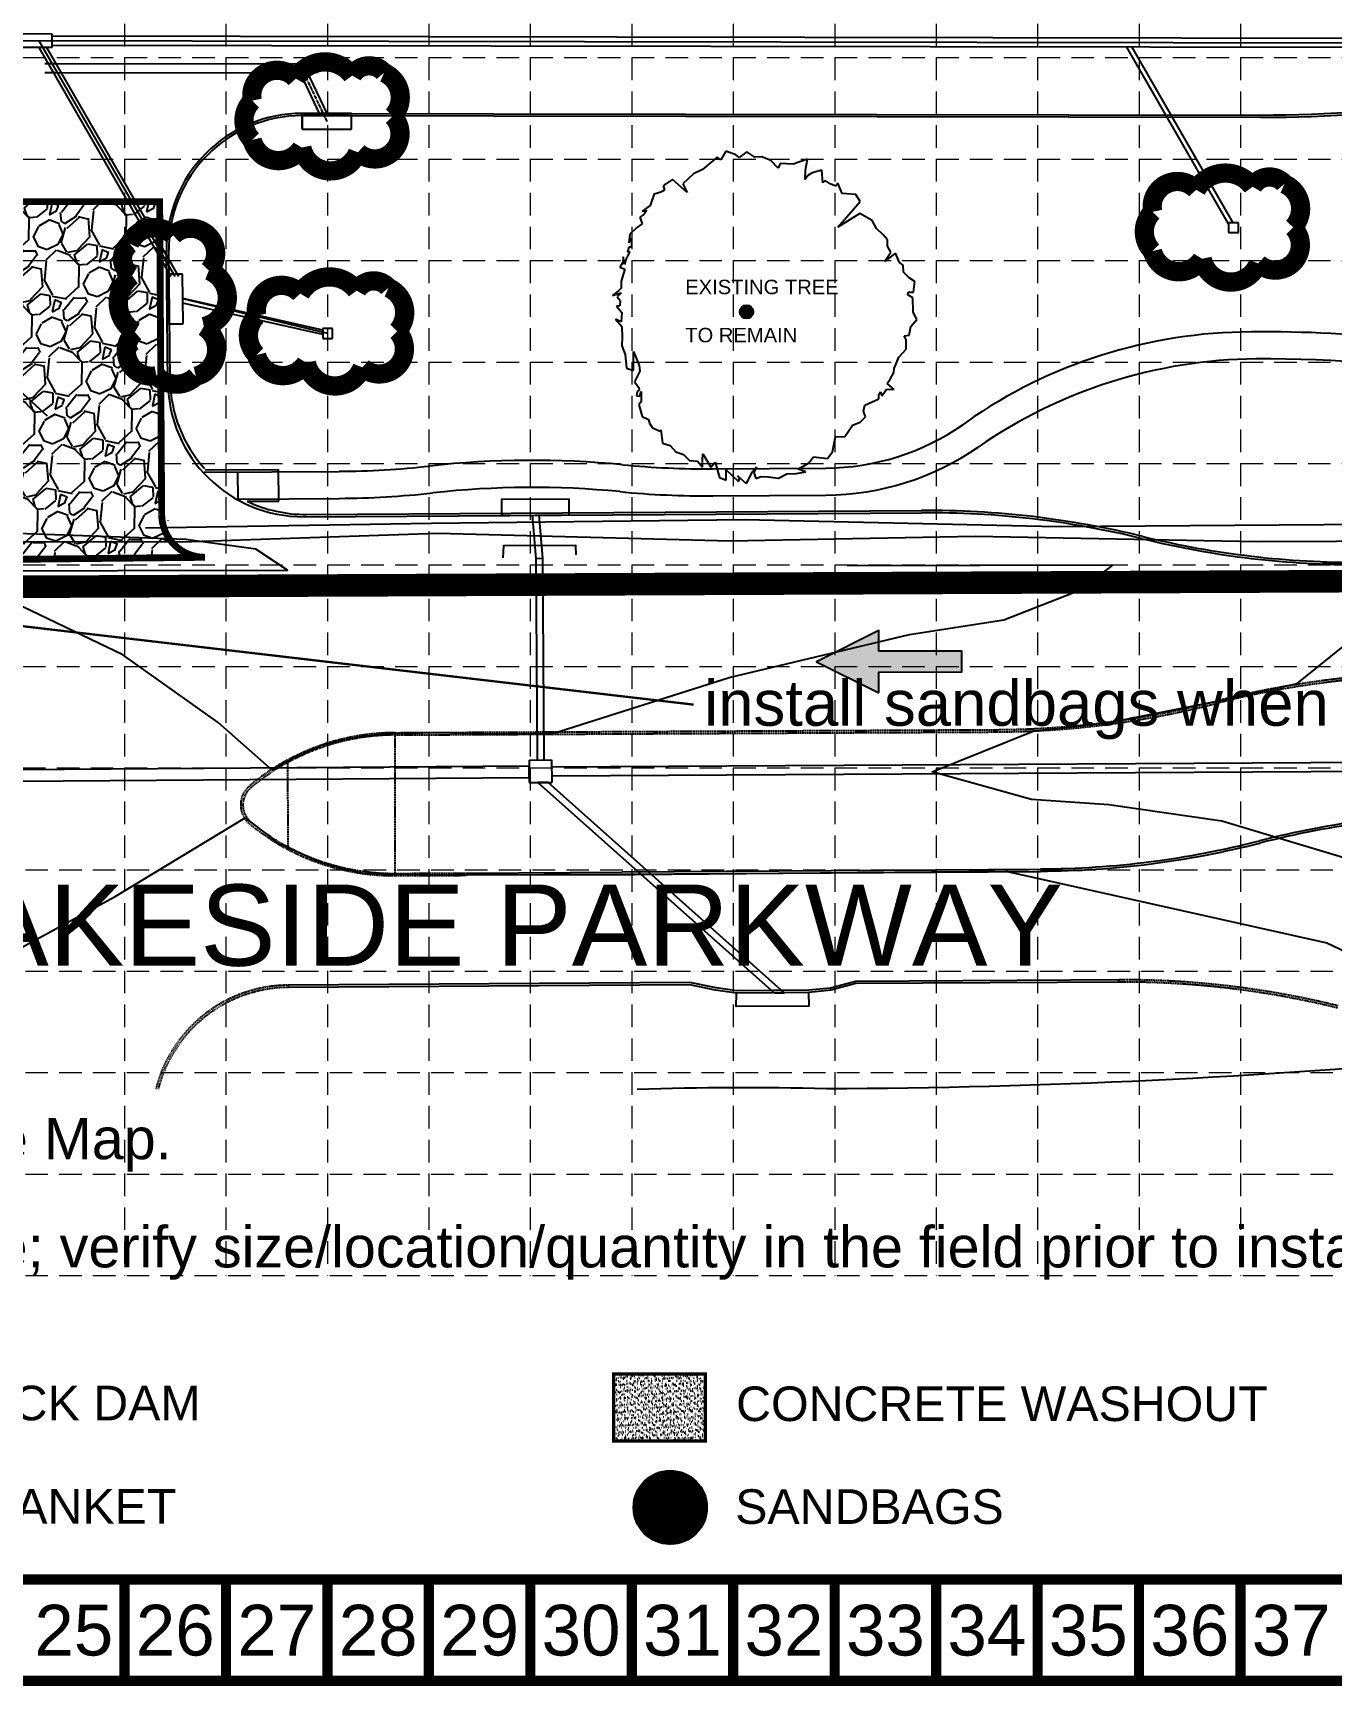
# Model space of a CAD drawing. Header units: inches. Extents: x 6134 to 7576, y 4806 to 5708.
# Drawn here: x 6699.7 to 6987.8, y 4806.2 to 5172.8 of the extents above; entities that cross this region are included whole.
import ezdxf
from ezdxf.enums import TextEntityAlignment as Align

# ---------------------------------------------------------------- set-up
doc = ezdxf.new("R2010")
doc.units = ezdxf.units.IN
doc.header["$MEASUREMENT"] = 0
for name, pattern in [('BASE$0$L2', [0.24, 0.16, -0.08]), ('CENTER2', [1.125, 0.75, -0.125, 0.125, -0.125]), ('HIDDEN', [0.375, 0.25, -0.125])]:
    doc.linetypes.add(name, pattern=pattern)
doc.layers.get('Defpoints').update_dxf_attribs({"color": 200})
for name, color, linetype in [('2283-07-185-STORM$0$PK-STORM-PLAN-PIPE', 3, 'Continuous'), ('ARROWS', 252, 'Continuous'), ('BASE', 7, 'Continuous'), ('BASE$0$E-PVMT', 2, 'Continuous'), ('BASE$0$E-ROW', 4, 'Continuous'), ('BASE$0$E-STORM', 2, 'Continuous'), ('BASE$0$P-PVMT', 3, 'Continuous'), ('BASE$0$P-SITE-T', 3, 'Continuous'), ('E-BREAKLINE', 5, 'Continuous'), ('GRID', 254, 'HIDDEN'), ('LEGEND', 7, 'Continuous'), ('LIMITS OF DISTURBANCE', 1, 'HIDDEN'), ('PK-STORM-PLAN-ALIGN', 1, 'CENTER2'), ('PK-STORM-PLAN-PIPE', 3, 'Continuous'), ('PK-STORM-PLAN-STRUCTURE', 4, 'Continuous'), ('STORM', 5, 'Continuous')]:
    doc.layers.add(name, color=color, linetype=linetype)
doc.styles.add("L200'", font='ARIAL.TTF', dxfattribs={"height": 0.001969})
doc.styles.add('L80', font='simplex.shx', dxfattribs={"height": 3.2})
doc.styles.get("Standard").update_dxf_attribs({"font": 'ARIAL.TTF'})

# ---------------------------------------------------------------- blocks, each defined once
blk = doc.blocks.new('arrow')
blk.add_lwpolyline([(-67.01, -25.36), (-59.33, -25.42), (-59.57, -56.14), (-51.89, -56.2), (-51.65, -25.48), (-43.97, -25.54), (-55.3, -2.41), (-67.01, -25.36)], close=True)
at = {"color": 254}
for points in [[(-43.97, -25.54), (-67.01, -25.36), (-55.3, -2.41), (-67.01, -25.36)], [(-59.57, -56.14), (-51.89, -56.2), (-59.33, -25.42), (-51.65, -25.48)]]:
    blk.add_solid(points, dxfattribs=at)
blk = doc.blocks.new('A$C11973AEE')
at = {"layer": 'BASE$0$P-SITE-T'}
h = blk.add_hatch(dxfattribs=at)
h.set_pattern_fill('ANSI31', color=256, style=0)
h.set_pattern_definition([(45, (-6830.91117, -4837.33985), (-0.0883883476, 0.0883883476), [])])
edge = h.paths.add_edge_path()
edge.add_arc((8.15, 8.15), 8.15, 0, 360)
blk.add_circle((8.15, 8.15), 8.15, dxfattribs=at)

msp = doc.modelspace()

# ---------------------------------------------------------------- hatches: boundary and pattern name
h = msp.add_hatch(color=7)
edge = h.paths.add_edge_path()
edge.add_arc((6857.95, 5110.99), 1.5, 0, 360)
at = {"layer": 'BASE'}
h = msp.add_hatch(dxfattribs=at)
h.set_pattern_fill('AR-SAND', color=30, scale=0.593424, style=0)
h.set_pattern_definition([(37.5, (7330.62825, 4816.09105), (-0.0373818, 1.1434233), [0, -0.9020044, 0, -1.0088207, 0, -0.9643139]), (7.5, (7330.6283, 4816.091), (1.050228, 1.674729), [0, -0.4866076, 0, -0.8129908, 0, -0.3115476]), (327.5, (7329.8983, 4816.0911), (1.8480063, 0.0033582), [0, -0.296712, 0, -1.068163, 0, -1.3945462]), (317.5, (7329.8983, 4816.091), (1.7839075, 0.5208337), [0, -0.148356, 0, -0.7002402, 0, -0.8011223])])
h.paths.add_polyline_path([(6848.79, 4860.6), (6848.79, 4875.43), (6828.47, 4875.43), (6828.47, 4860.6)])
at = {"layer": 'LEGEND'}
h = msp.add_hatch(dxfattribs=at)
h.set_pattern_fill('GRAVEL', color=4, scale=15.248866, angle=-133.318, style=0)
h.set_pattern_definition([(94.6948245, (-2763.0606, 26362.5799), (-16.158416296, 182.908319355), [2.051521, -203.100991]), (51.6517245, (-2763.2285, 26364.6246), (-114.442881836, -143.594489068), [3.520475, -348.526943]), (359.1924245, (-2761.04425, 26367.3855), (-226.653041294, 4.13168347), [2.482332, -245.751216]), (133.9557245, (-2759.7379, 26374.3277), (211.42716944, -220.323057296), [3.205891, -317.383162]), (159.5157245, (-2761.9631, 26376.63555), (185.440366257, -70.064915353), [3.14363, -311.219799]), (223.9557245, (-2764.908, 26377.7357), (220.323057296, 211.42716944), [3.205891, -317.383162]), (264.3762245, (-2767.2158, 26375.51045), (25.054540098, 248.841879084), [4.239627, -419.722741]), (298.9373245, (-2767.6313, 26371.29124), (170.847224757, -307.812612829), [4.002644, -396.261933]), (348.1116245, (-2765.6946, 26367.7883), (227.91906199, -47.243069327), [3.216748, -318.458436]), (41.9184245, (-2762.5468, 26367.1257), (-126.17011263, -111.57737247), [3.672415, -179.948257]), (89.0794245, (-2759.8142, 26369.5791), (3.498660125, 248.20890231), [4.749229, -470.174011]), (5.4961245, (-2770.2057, 26363.4488), (139.7966031, 14.89245496), [1.62097, -160.47669]), (38.1512245, (-2768.5921, 26363.6041), (-158.187561435, -123.304593892), [3.083885, -305.305343]), (91.682024, (-2766.167, 26365.509), (-11.0944313, 10.461437), [2.15651, -19.408635]), (69.880624, (-2764.1034, 26365.0304), (-30.1182943, -76.39501743), [1.161323, -114.970581]), (158.483424, (-2763.704, 26366.1208), (43.74471932, -20.28987652), [1.642349, -80.475312]), (257.645824, (-2765.2318, 26366.7232), (-9.19539653, -54.2061548), [2.667469, -86.247938]), (28.247124, (-2765.8025, 26364.1175), (-32.0172818, -11.7274438), [1.928844, -46.29231]), (243.0715245, (-2757.6363, 26372.5556), (-71.33115542, -142.328527713), [2.702099, -267.508497]), (297.0282245, (-2758.86, 26370.1465), (-80.19304623, 159.45344999), [2.266912, -224.423786]), (159.880624, (-2763.5836, 26362.0252), (76.39501743, -30.1182943), [2.322631, -113.809273]), (210.2925245, (-2765.76455, 26362.82415), (137.897561068, 79.560079098), [2.702099, -267.508497]), (206.1260245, (-2764.5148, 26379.0417), (74.4959983, 34.5493348), [2.605726, -127.680648]), (161.4571245, (-2766.8543, 26377.8943), (174.34583079, -59.603751715), [2.183302, -216.147235]), (293.483424, (-2774.7827, 26372.3757), (34.5492556, -74.49603531), [2.322631, -113.809273]), (244.0360245, (-2773.8572, 26370.2454), (91.62100633, 186.073261704), [2.556183, -253.061401]), (296.1260245, (-2769.6566, 26377.812), (-34.5493348, 74.4959983), [1.302863, -128.983511]), (327.991924, (-2774.155, 26373.0414), (54.8391287, -30.75134034), [0.77754, -76.976719]), (32.645824, (-2773.4957, 26372.6292), (-42.47871263, -22.82187656), [3.14363, -59.729047]), (52.6910245, (-2770.84866, 26374.32505), (-93.51991231, -121.405702636), [2.913296, -288.415882]), (170.372124, (-2766.2303, 26367.6647), (32.6502984, -9.8284197), [2.199222, -52.781343]), (219.8392245, (-2768.39856, 26368.03254), (-200.033307814, -167.682316568), [3.839573, -380.117074]), (287.6274245, (-2771.3468, 26365.5728), (-35.815265195, 117.6077506), [1.569962, -155.426723]), (316.682024, (-2770.871, 26364.077), (21.555861, 0.632994), [0.914932, -14.333934]), (346.9384245, (-2770.3066, 26374.2331), (-119.506703164, 28.852405485), [2.1184335, -209.725587]), (274.6948245, (-2768.243, 26373.7543), (16.158416296, -182.908319355), [4.103043, -201.04947]), (226.682024, (-2767.907, 26369.665), (0.632994, -21.555861), [3.964705, -11.284161]), (191.9868245, (-2770.6271, 26366.7805), (182.275366015, 37.71409058), [2.411059, -238.694682]), (120.736624, (-2772.9856, 26366.2798), (-33.91628064, 52.9401621), [2.220265, -108.793158]), (74.3280245, (-2774.12036, 26368.1881), (87.822828514, 315.408499548), [3.614972, -357.88287]), (42.1081245, (-2773.14385, 26371.6687), (147.093011882, 133.766189777), [3.8244, -378.615228])])
edge = h.paths.add_edge_path()
edge.add_line((6680.69, 5055.94), (6737.87, 5056.56))
edge.add_arc((6737.77, 5066.09), 9.53, 180.6553, 270.6163, ccw=False)
edge.add_line((6728.24, 5065.98), (6727.79, 5135.44))
edge.add_line((6727.79, 5135.44), (6690.89, 5135.44))
edge.add_line((6690.89, 5135.44), (6690.12, 5065.58))
edge.add_arc((6680.59, 5065.47), 9.53, -89.3837, 0.6553, ccw=False)

# ---------------------------------------------------------------- linework, layer by layer
at = {"color": 5}
for p, q in [((6759.36, 5151.5), (6759.37, 5155)), ((6759.37, 5155), (6770.37, 5154.98))]:
    msp.add_line(p, q, dxfattribs=at)
at = {"color": 7}
for p, q in [((6851.42, 5145.3, 542.32), (6848.21, 5142.58, 542.32)), ((6852.24, 5144.71, 542.32), (6851.42, 5145.3, 542.32)), ((6853.33, 5146.62, 542.32), (6852.24, 5144.71, 542.32)), ((6855.56, 5145.81, 542.32), (6853.33, 5146.62, 542.32)), ((6856.3, 5145.23, 542.32), (6855.56, 5145.81, 542.32)), ((6857.99, 5146.51, 542.32), (6856.3, 5145.23, 542.32)), ((6859.81, 5145.31, 542.32), (6857.99, 5146.51, 542.32)), ((6861.35, 5145.39, 542.32), (6859.81, 5145.31, 542.32)), ((6863.35, 5144.54, 542.32), (6861.35, 5145.39, 542.32)), ((6864.97, 5142.89, 542.32), (6863.35, 5144.54, 542.32)), ((6865.4, 5143.9, 542.32), (6864.97, 5142.89, 542.32)), ((6868.32, 5143.78, 542.32), (6865.4, 5143.9, 542.32)), ((6871.47, 5144.82, 542.32), (6868.32, 5143.78, 542.32)), ((6871.01, 5142.4, 542.32), (6871.47, 5144.82, 542.32)), ((6839.51, 5138.92, 542.32), (6840.17, 5139.48, 542.32)), ((6841.55, 5140.33, 542.32), (6840.17, 5139.48, 542.32)), ((6844.82, 5137.43, 542.32), (6841.55, 5140.33, 542.32)), ((6846.17, 5141.61, 542.32), (6843.84, 5139.35, 542.32)), ((6848.21, 5142.58, 542.32), (6846.17, 5141.61, 542.32)), ((6870.98, 5140.38, 542.32), (6871.01, 5142.4, 542.32)), ((6871.57, 5141.2, 542.32), (6870.98, 5140.38, 542.32)), ((6872.5, 5141.83, 542.32), (6871.57, 5141.2, 542.32)), ((6874.66, 5142.43, 542.32), (6872.5, 5141.83, 542.32)), ((6874.86, 5139.62, 542.32), (6874.66, 5142.43, 542.32)), ((6875.42, 5140.1, 542.32), (6874.86, 5139.62, 542.32)), ((6876.5, 5139.4, 542.32), (6875.42, 5140.1, 542.32)), ((6878.18, 5139.53, 542.32), (6877.77, 5138.86, 542.32)), ((6879.13, 5137.26, 542.32), (6878.18, 5139.53, 542.32)), ((6837.44, 5137.16, 542.32), (6836.55, 5134.6, 542.32)), ((6837.44, 5137.16, 542.32), (6838.92, 5137.59, 542.32)), ((6838.92, 5137.59, 542.32), (6839.81, 5138.04, 542.32)), ((6839.81, 5138.04, 542.32), (6839.51, 5138.92, 542.32)), ((6843.84, 5139.35, 542.32), (6844.82, 5137.43, 542.32)), ((6877.77, 5138.86, 542.32), (6876.5, 5139.4, 542.32)), ((6882.17, 5137, 542.32), (6879.13, 5137.26, 542.32)), ((6883.15, 5135.49, 542.32), (6882.17, 5137, 542.32)), ((6835.18, 5132.55, 542.32), (6834.27, 5131.98, 542.32)), ((6836.55, 5134.6, 542.32), (6834.84, 5133.35, 542.32)), ((6834.84, 5133.35, 542.32), (6835.86, 5133.46, 542.32)), ((6835.86, 5133.46, 542.32), (6835.18, 5132.55, 542.32)), ((6878.17, 5129.81, 542.32), (6883.15, 5135.49, 542.32)), ((6883.06, 5132.82, 542.32), (6878.17, 5129.81, 542.32)), ((6885.83, 5131.29, 542.32), (6883.06, 5132.82, 542.32)), ((6833.58, 5129.59, 542.32), (6832.1, 5128.22, 542.32)), ((6834.84, 5130.5, 542.32), (6833.58, 5129.59, 542.32)), ((6834.27, 5131.98, 542.32), (6834.84, 5130.5, 542.32)), ((6886.74, 5129.46, 542.32), (6885.83, 5131.29, 542.32)), ((6888.22, 5128.1, 542.32), (6886.74, 5129.46, 542.32)), ((6831.87, 5125.37, 542.32), (6831.53, 5124.23, 542.32)), ((6832.1, 5128.22, 542.32), (6831.87, 5126.28, 542.32)), ((6831.87, 5126.28, 542.32), (6832.44, 5127.42, 542.32)), ((6832.44, 5125.37, 542.32), (6831.87, 5125.37, 542.32)), ((6832.44, 5127.42, 542.32), (6832.44, 5125.37, 542.32)), ((6889.25, 5126.96, 542.32), (6888.22, 5128.1, 542.32)), ((6889.25, 5125.59, 542.32), (6889.25, 5126.96, 542.32)), ((6889.93, 5124.22, 542.32), (6889.25, 5125.59, 542.32)), ((6830.51, 5121.95, 542.32), (6829.82, 5120.93, 542.32)), ((6830.62, 5123.21, 542.32), (6830.51, 5121.95, 542.32)), ((6830.85, 5121.5, 542.32), (6830.62, 5123.21, 542.32)), ((6831.19, 5122.64, 542.32), (6830.85, 5121.5, 542.32)), ((6832.1, 5124.35, 542.32), (6831.19, 5122.64, 542.32)), ((6831.53, 5124.23, 542.32), (6832.1, 5124.35, 542.32)), ((6888.56, 5122.17, 542.32), (6889.93, 5124.22, 542.32)), ((6890.96, 5124, 542.32), (6888.56, 5122.17, 542.32)), ((6891.87, 5121.94, 542.32), (6890.96, 5124, 542.32)), ((6892.67, 5121.37, 542.32), (6891.87, 5121.94, 542.32)), ((6892.78, 5119.78, 542.32), (6892.67, 5121.37, 542.32)), ((6829.82, 5120.93, 542.32), (6830.96, 5120.47, 542.32)), ((6830.96, 5120.47, 542.32), (6830.16, 5117.83, 542.32)), ((6830.16, 5117.83, 542.32), (6830.16, 5116.23, 542.32)), ((6894.04, 5118.53, 542.32), (6892.78, 5119.78, 542.32)), ((6895.29, 5117.73, 542.32), (6894.04, 5118.53, 542.32)), ((6894.95, 5115.34, 542.32), (6895.29, 5117.73, 542.32)), ((6829.59, 5115.67, 542.32), (6828.22, 5114.64, 542.32)), ((6828.22, 5114.64, 542.32), (6830.16, 5115.21, 542.32)), ((6830.16, 5115.21, 542.32), (6829.25, 5114.3, 542.32)), ((6829.25, 5114.3, 542.32), (6829.93, 5113.5, 542.32)), ((6830.16, 5116.23, 542.32), (6829.59, 5115.67, 542.32)), ((6893.69, 5114.77, 542.32), (6893.81, 5115.34, 542.32)), ((6894.83, 5114.08, 542.32), (6893.69, 5114.77, 542.32)), ((6893.81, 5115.34, 542.32), (6894.95, 5115.34, 542.32)), ((6894.94, 5110.98, 542.32), (6894.83, 5114.08, 542.32)), ((6829.82, 5112.36, 542.32), (6829.13, 5112.25, 542.32)), ((6829.13, 5112.25, 542.32), (6830.27, 5110.88, 542.32)), ((6829.93, 5113.5, 542.32), (6829.82, 5112.36, 542.32)), ((6830.27, 5110.88, 542.32), (6830.16, 5108.79, 542.32)), ((6895.74, 5109.27, 542.32), (6894.94, 5110.98, 542.32)), ((6830.16, 5108.79, 542.32), (6828.91, 5109.36, 542.32)), ((6828.91, 5109.36, 542.32), (6830.27, 5107.77, 542.32)), ((6830.27, 5107.77, 542.32), (6830.39, 5105.38, 542.32)), ((6894.02, 5105.82, 542.32), (6894.36, 5107.76, 542.32)), ((6894.36, 5107.76, 542.32), (6895.74, 5109.27, 542.32)), ((6830.39, 5105.38, 542.32), (6830.27, 5103.44, 542.32)), ((6830.27, 5103.44, 542.32), (6831.07, 5101.5, 542.32)), ((6892.88, 5105.71, 542.32), (6894.02, 5105.82, 542.32)), ((6893.34, 5104.8, 542.32), (6892.88, 5105.71, 542.32)), ((6893.34, 5102.75, 542.32), (6893.34, 5104.8, 542.32)), ((6831.07, 5101.5, 542.32), (6831.3, 5098.54, 542.32)), ((6832.9, 5097.97, 542.32), (6832.9, 5102.19, 542.32)), ((6832.9, 5102.19, 542.32), (6834.15, 5099.11, 542.32)), ((6834.15, 5099.11, 542.32), (6834.27, 5097.86, 542.32)), ((6890.71, 5098.42, 542.32), (6891.74, 5100.92, 542.32)), ((6891.74, 5100.92, 542.32), (6893.34, 5102.75, 542.32)), ((6831.3, 5098.54, 542.32), (6832.9, 5097.97, 542.32)), ((6834.27, 5097.86, 542.32), (6833.13, 5095.46, 542.32)), ((6833.13, 5095.46, 542.32), (6834.04, 5094.21, 542.32)), ((6889.12, 5095.11, 542.32), (6889.8, 5096.03, 542.32)), ((6889.8, 5096.03, 542.32), (6890.6, 5097.51, 542.32)), ((6890.6, 5097.51, 542.32), (6890.71, 5098.42, 542.32)), ((6833.7, 5093.3, 542.32), (6833.58, 5092.39, 542.32)), ((6833.58, 5092.39, 542.32), (6834.27, 5092.27, 542.32)), ((6834.15, 5093.64, 542.32), (6833.7, 5093.3, 542.32)), ((6834.04, 5094.21, 542.32), (6834.15, 5093.64, 542.32)), ((6834.27, 5092.27, 542.32), (6834.61, 5093.3, 542.32)), ((6834.61, 5093.3, 542.32), (6834.61, 5091.02, 542.32)), ((6887.29, 5092.49, 542.32), (6887.64, 5093.29, 542.32)), ((6887.29, 5091.7, 542.32), (6887.29, 5092.49, 542.32)), ((6887.64, 5093.29, 542.32), (6887.98, 5092.38, 542.32)), ((6887.98, 5092.38, 542.32), (6888.43, 5092.95, 542.32)), ((6888.43, 5092.95, 542.32), (6889, 5093.86, 542.32)), ((6889, 5093.86, 542.32), (6890.71, 5093.75, 542.32)), ((6890.71, 5093.75, 542.32), (6889.12, 5095.11, 542.32)), ((6834.61, 5091.02, 542.32), (6834.04, 5090.45, 542.32)), ((6834.04, 5090.45, 542.32), (6834.84, 5087.81, 542.32)), ((6883.87, 5088.95, 542.32), (6884.21, 5090.32, 542.32)), ((6884.32, 5087.7, 542.32), (6883.87, 5088.95, 542.32)), ((6884.21, 5090.32, 542.32), (6887.29, 5091.7, 542.32)), ((6834.84, 5087.81, 542.32), (6836.2, 5087.13, 542.32)), ((6836.2, 5087.13, 542.32), (6836.43, 5086.33, 542.32)), ((6836.43, 5086.33, 542.32), (6837, 5085.31, 542.32)), ((6837, 5085.31, 542.32), (6838.71, 5084.51, 542.32)), ((6838.71, 5084.51, 542.32), (6838.94, 5084.85, 542.32)), ((6838.94, 5084.85, 542.32), (6839.28, 5081.89, 542.32)), ((6880.45, 5084.28, 542.32), (6881.47, 5085.87, 542.32)), ((6881.47, 5085.87, 542.32), (6883.18, 5086.56, 542.32)), ((6883.18, 5086.56, 542.32), (6884.32, 5087.7, 542.32)), ((6839.28, 5081.89, 542.32), (6840.99, 5081.32, 542.32)), ((6840.99, 5081.32, 542.32), (6842.25, 5079.95, 542.32)), ((6877.02, 5079.95, 542.32), (6877.71, 5083.25, 542.32)), ((6877.71, 5083.25, 542.32), (6879.76, 5083.37, 542.32)), ((6879.76, 5083.37, 542.32), (6880.45, 5084.28, 542.32)), ((6842.25, 5079.95, 542.32), (6843.96, 5079.38, 542.32)), ((6843.96, 5079.38, 542.32), (6845.33, 5078.01, 542.32)), ((6845.33, 5078.01, 542.32), (6847.04, 5077.9, 542.32)), ((6847.04, 5077.9, 542.32), (6848.18, 5076.53, 542.32)), ((6848.18, 5078.13, 542.32), (6848.29, 5079.49, 542.32)), ((6848.18, 5076.53, 542.32), (6848.18, 5078.13, 542.32)), ((6848.29, 5079.49, 542.32), (6850, 5076.53, 542.32)), ((6850, 5076.53, 542.32), (6851.03, 5077.67, 542.32)), ((6851.03, 5077.67, 542.32), (6851.94, 5074.25, 542.32)), ((6869.39, 5076.08, 542.32), (6871.67, 5077.44, 542.32)), ((6871.67, 5077.44, 542.32), (6872.81, 5078.81, 542.32)), ((6872.81, 5078.81, 542.32), (6875.88, 5078.47, 542.32)), ((6875.88, 5078.47, 542.32), (6877.02, 5079.95, 542.32)), ((6851.94, 5074.25, 542.32), (6853.42, 5073.68, 542.32)), ((6853.42, 5073.68, 542.32), (6853.42, 5075.96, 542.32)), ((6853.42, 5075.96, 542.32), (6856.16, 5073.34, 542.32)), ((6856.39, 5074.03, 542.32), (6855.93, 5074.6, 542.32)), ((6855.93, 5074.6, 542.32), (6856.61, 5074.03, 542.32)), ((6856.16, 5073.34, 542.32), (6856.39, 5074.03, 542.32)), ((6856.61, 5074.03, 542.32), (6857.87, 5072.89, 542.32)), ((6857.87, 5072.89, 542.32), (6858.32, 5073.68, 542.32)), ((6858.32, 5073.68, 542.32), (6859.24, 5075.51, 542.32)), ((6859.24, 5075.51, 542.32), (6860.15, 5076.65, 542.32)), ((6860.15, 5076.65, 542.32), (6859.58, 5075.39, 542.32)), ((6859.58, 5075.39, 542.32), (6860.04, 5074.03, 542.32)), ((6860.04, 5074.03, 542.32), (6861.18, 5074.48, 542.32)), ((6861.18, 5074.48, 542.32), (6862.77, 5074.37, 542.32)), ((6862.77, 5074.37, 542.32), (6865.05, 5074.14, 542.32)), ((6865.05, 5074.14, 542.32), (6866.88, 5075.05, 542.32)), ((6866.88, 5075.05, 542.32), (6868.93, 5075.17, 542.32)), ((6868.93, 5075.17, 542.32), (6871.1, 5075.51, 542.32)), ((6871.1, 5075.51, 542.32), (6869.39, 5076.08, 542.32))]:
    msp.add_line(p, q, dxfattribs=at)
at = {"color": 5}
msp.add_lwpolyline([(6759.36, 5151.5), (6759.37, 5155), (6770.37, 5154.98)], dxfattribs=at)
at = {"color": 7}
msp.add_circle((6857.95, 5110.99, 542.32), 1.5, dxfattribs=at)
at = {"layer": '2283-07-185-STORM$0$PK-STORM-PLAN-PIPE', "color": 5}
for p, q in [((6762.24, 5163.99), (6762.24, 5165.99)), ((6810.38, 5065.88), (6811.19, 5056.3)), ((6811.88, 5065.9), (6812.69, 5056.34)), ((6811.19, 5056.3), (6812.69, 5056.34))]:
    msp.add_line(p, q, dxfattribs=at)
at = {"layer": 'BASE', "const_width": 2.25}
for points in [[(6135, 4807.37), (7575, 4807.37), (7575, 5707.37), (6135, 5707.37)], [(6157.45, 4829.87), (7552.56, 4829.83), (7552.53, 5684.88), (6157.73, 5684.91)]]:
    msp.add_lwpolyline(points, close=True, dxfattribs=at)
at = {"layer": 'BASE', "color": 30, "const_width": 0.742}
msp.add_lwpolyline([(6828.47, 4860.6), (6848.79, 4860.6), (6848.79, 4875.43), (6828.47, 4875.43)], close=True, dxfattribs=at)
at = {"layer": 'BASE', "const_width": 2.25}
for points in [[(6720, 4807.37), (6720, 4829.87)], [(6742.5, 4807.37), (6742.5, 4829.87)], [(6765, 4807.37), (6765, 4829.87)], [(6787.5, 4807.37), (6787.5, 4829.87)], [(6810, 4807.37), (6810, 4829.87)], [(6832.5, 4807.37), (6832.5, 4829.87)], [(6855, 4807.37), (6855, 4829.87)], [(6877.5, 4807.37), (6877.5, 4829.87)], [(6900, 4807.37), (6900, 4829.87)], [(6922.5, 4807.37), (6922.5, 4829.87)], [(6945, 4807.37), (6945, 4829.87)], [(6967.5, 4807.37), (6967.5, 4829.87)]]:
    msp.add_lwpolyline(points, dxfattribs=at)
at = {"layer": 'BASE$0$E-PVMT', "color": 7}
for p, q in [((6830.29, 4986.21), (6795.88, 4986.03)), ((6795.9, 4986.53), (6830.27, 4986.71)), ((6845.39, 4962.22), (6756.35, 4961.67)), ((6845.34, 4961.72), (6756.35, 4961.17)), ((6851.1, 4960.58), (6845.34, 4961.72)), ((6851.18, 4961.07), (6845.39, 4962.22)), ((6855.71, 4959.92), (6851.1, 4960.58)), ((6855.74, 4960.42), (6851.18, 4961.07)), ((6871.77, 4960.53), (6855.74, 4960.42)), ((6876.57, 4961.01), (6871.77, 4960.53)), ((6876.66, 4960.52), (6871.8, 4960.03)), ((6882.13, 4962.51), (6876.57, 4961.01)), ((6882.2, 4962.01), (6876.66, 4960.52)), ((6941.7, 4962.86), (6882.13, 4962.51)), ((6941.7, 4962.36), (6882.2, 4962.01))]:
    msp.add_line(p, q, dxfattribs=at)
at = {"layer": 'BASE$0$E-PVMT', "color": 5}
for p, q in [((6855.65, 4956.87), (6855.71, 4959.92)), ((6871.8, 4960.03), (6855.71, 4959.92)), ((6871.82, 4957.03), (6871.8, 4960.03)), ((6871.82, 4957.03), (6855.73, 4956.92))]:
    msp.add_line(p, q, dxfattribs=at)
at = {"layer": 'BASE$0$E-PVMT', "color": 7}
for points in [[(6923.13, 4987.3), (6830.27, 4986.71)], [(6923.13, 4986.8), (6830.29, 4986.21)]]:
    msp.add_lwpolyline(points, dxfattribs=at)
msp.add_lwpolyline([(7031.12, 4946.57), (7020.05, 4945.58, -0.022043), (6875.68, 4938.66, 0.015366), (6833.68, 4938.54, 0.015366)], format="xyb", dxfattribs=at)
at = {"layer": 'BASE$0$E-STORM', "color": 5, "linetype": 'Continuous'}
for p, q in [((6811.19, 5056.3), (6811.48, 5011.59)), ((6812.69, 5056.34), (6812.98, 5011.6)), ((6809.73, 5011.58), (6814.73, 5011.61)), ((6809.73, 5011.58), (6809.76, 5006.58)), ((6814.73, 5011.61), (6814.76, 5006.61)), ((6814.74, 5010.11), (6997.01, 5011.11)), ((6814.75, 5008.11), (6997.02, 5009.11)), ((6809.76, 5006.58), (6814.76, 5006.61))]:
    msp.add_line(p, q, dxfattribs=at)
at = {"layer": 'BASE$0$E-STORM', "color": 5}
msp.add_lwpolyline([(6634.01, 5006.46), (6809.76, 5007.75), (6809.74, 5010.25), (6634.53, 5008.97), (6634.08, 5006.52)], dxfattribs=at)
msp.add_lwpolyline([(6811.67, 5006.59), (6864.07, 4959.97), (6866.31, 4959.99), (6813.92, 5006.6)], close=True, dxfattribs=at)
at = {"layer": 'BASE$0$P-PVMT', "color": 7}
for p, q in [((6759.37, 5155.01), (6971.93, 5154.65)), ((6759.37, 5154.51), (6971.93, 5154.15)), ((6729.64, 5095.24), (6729.32, 5124.69)), ((6730.13, 5095.74), (6729.82, 5124.69)), ((6737.67, 5075.42), (6767.59, 5075.62)), ((6737.89, 5075.92), (6754.14, 5076.03)), ((6745.18, 5069.47), (6745.14, 5075.47)), ((6754.19, 5069.03), (6754.14, 5076.03)), ((6850.54, 5076.17), (6875.52, 5076.34)), ((6850.58, 5070.17), (6875.56, 5070.34)), ((6745.18, 5069.47), (6767.63, 5069.62)), ((6747.21, 5068.99), (6754.19, 5069.03))]:
    msp.add_line(p, q, dxfattribs=at)
at = {"layer": 'BASE$0$P-PVMT', "color": 7, "lineweight": -2}
for p, q in [((6759.83, 5065.56), (6896.78, 5066.44)), ((6760.32, 5066.06), (6896.78, 5066.94))]:
    msp.add_line(p, q, dxfattribs=at)
at = {"layer": 'BASE$0$P-PVMT', "color": 7, "linetype": 'BASE$0$L2', "lineweight": -2}
for p, q in [((6780.04, 5017.66), (6913.16, 5018.32)), ((6780.04, 5017.16), (6913.17, 5017.82)), ((6780.06, 4985.95), (6780.04, 5017.66)), ((6756.31, 4992.31), (6756.21, 5011.05)), ((6780.06, 4986.45), (6795.9, 4986.53)), ((6780.06, 4985.95), (6795.88, 4986.03)), ((6756.35, 4961.17), (6756.35, 4961.67)), ((6940.49, 4962.36), (6940.49, 4962.86))]:
    msp.add_line(p, q, dxfattribs=at)
at = {"layer": 'BASE$0$P-PVMT', "color": 7}
for centre, radius, start, end in [((6972.43, 5454.65), 300, 269.9039, 278.5623), ((6759.32, 5125.01), 30, 89.9039, 180.6138), ((6759.32, 5125.01), 29.5, 89.9039, 180.6138), ((6972.43, 5454.65), 300.5, 269.9039, 278.5623), ((6969.92, 4996.52), 110, 91.1285, 126.17), ((6973.3, 4824.9), 281.65, 76.8111, 91.1285), ((6971.9, 4990.55), 110, 90.4853, 124.6855), ((6973.3, 4824.9), 275.65, 68.5318, 90.4853), ((6875.16, 5130.34), 54, 270.3804, 304.6855), ((6875.16, 5130.34), 60, 270.3804, 304.6855), ((6810.42, 4872.06), 206, 84.4289, 96.3319), ((6766.3, 5269.62), 194, 270.3804, 276.3319), ((6849.25, 5270.17), 194, 264.4289, 270.3804), ((6766.3, 5269.62), 200, 270.3804, 276.3319), ((6810.42, 4872.06), 200, 84.4289, 96.3319), ((6849.25, 5270.17), 200, 264.4289, 270.3804)]:
    msp.add_arc(centre, radius, start, end, dxfattribs=at)
at = {"layer": 'BASE$0$P-PVMT', "color": 7, "lineweight": -2}
for centre, radius, start, end in [((6759.63, 5096.05), 29.5, 180.6138, 222.161), ((6759.63, 5095.56), 30, 180.6138, 270.3681), ((6760.13, 5096.06), 30, 244.4876, 270.3681), ((6898.11, 4866.44), 200.5, 76.2201, 90.3804), ((6898.11, 4866.44), 200, 76.2201, 90.3804), ((6993.38, 5254.93), 200, 256.2201, 270.2922), ((6993.38, 5254.93), 199.5, 256.2201, 270.2922), ((7021.39, 4799.43), 200.5, 90.2358, 104.3516), ((7021.39, 4799.43), 200, 90.2358, 104.3516), ((6922.24, 5186.95), 199.5, 270.2552, 284.3516), ((6922.24, 5186.95), 200, 270.2552, 284.3516)]:
    msp.add_arc(centre, radius, start, end, dxfattribs=at)
at = {"layer": 'BASE$0$P-PVMT', "color": 7, "linetype": 'BASE$0$L2', "lineweight": -2}
for centre, radius, start, end in [((7011.65, 4830.89), 200, 90.3041, 104.4006), ((7011.65, 4830.89), 199.5, 90.3041, 104.4006), ((6912.17, 5218.32), 200, 270.2847, 284.4006), ((6912.17, 5218.32), 200.5, 270.2847, 284.4006), ((6780.16, 4967.16), 50.5, 90.1404, 129.9622), ((6780.16, 4967.16), 50, 90.1396, 129.9622), ((6751.26, 5001.65), 5.5, 129.9622, 230.6422), ((6751.26, 5001.65), 5, 129.9622, 230.6422), ((6779.8, 5036.45), 50.5, 230.6422, 270.3041), ((6779.8, 5036.45), 50, 230.6422, 270.3041), ((6756.52, 4931.17), 30.5, 90.3261, 166.0328), ((6756.52, 4931.17), 30, 90.3261, 165.7952), ((6941.44, 4762.86), 200, 76.1993, 90.2714), ((6941.44, 4762.86), 199.5, 76.1993, 90.2714)]:
    msp.add_arc(centre, radius, start, end, dxfattribs=at)
at = {"layer": 'Defpoints', "color": 5}
for p, q in [((6759.8, 5154.94), (6769.8, 5154.92)), ((6765.07, 5106.21, 539.6), (6732.94, 5113.87)), ((6765.07, 5106.21, 539.6), (6732.94, 5113.87))]:
    msp.add_line(p, q, dxfattribs=at)
msp.add_circle((6762.24, 5164.99, 541.3), 1, dxfattribs=at)
at = {"layer": 'E-BREAKLINE', "color": 35, "elevation": 540, "flags": 128}
msp.add_lwpolyline([(6679.32, 5109.4), (6702.81, 5087.96)], dxfattribs=at)
at = {"layer": 'E-BREAKLINE', "color": 35}
for points in [[(6752.73, 5009.34), (6740.76, 5019.92), (6719.59, 5034.9), (6680.75, 5053.59), (6756.16, 5053.74), (6749.15, 5058.38), (6733.59, 5060.51), (6685.77, 5062.22)], [(7075, 4963.66), (7044.91, 4987.69), (6997.8, 4987.67), (6963.39, 4998.07), (6938.27, 5001.66), (6921.18, 5002.87), (6899.11, 5008.95), (6921.53, 5017.99), (6938.37, 5019.91), (6964.95, 5025.2), (6980.11, 5028.57), (7000.43, 5044.93), (7029.13, 5055.24), (6985.65, 5055.17)], [(6752.73, 5009.34), (6757.56, 5012.18), (6763.84, 5014.95), (6769.85, 5016.4), (6777.44, 5017.49), (6790.43, 5017.67), (6802.4, 5017.35), (6815.01, 5017.51), (6854.1, 5029.87), (6894.13, 5039.45), (6914.99, 5042.67), (6932.04, 5049.34), (6939.22, 5054.82), (6880.25, 5054.7)], [(6669.47, 4955.03), (6717.92, 4981.33), (6746.78, 4998.79)], [(6746.78, 4998.79), (6753.97, 4993.21), (6763.34, 4989.02), (6772.72, 4986.52), (6785.29, 4986.23), (6798.34, 4986.12), (6833.1, 4986.24), (6915.44, 4986.95), (6986.67, 4971.04), (7003.39, 4963.13), (7010.76, 4960.46), (7017.11, 4958.71), (7024.58, 4955.46), (7033.29, 4953.79), (7049.4, 4953.2), (7056.41, 4953.11), (7067.19, 4952.92), (7083.22, 4953.37)]]:
    msp.add_lwpolyline(points, dxfattribs=at)
at = {"layer": 'E-BREAKLINE', "color": 35, "lineweight": -3}
for points in [[(7210.94, 5067.05, 7.13), (7210.94, 5067.05, 7.13), (7143.86, 5068.13, 5.55), (7035.45, 5064.16, 2.99), (6926.63, 5063.35, 1.75), (6857.56, 5064.88, 0.86), (6788.09, 5064.04, 0.29), (6724.66, 5063.02, -0.14)], [(7107.56, 5060.08, 4.48), (7107.56, 5060.08, 4.48), (7024.06, 5060.19, 2.85), (6971.19, 5059.99, 2.16), (6908.67, 5061.18, 1.55), (6854.32, 5060.15, 0.57), (6789.51, 5061.85, 0.2), (6732.77, 5059.92, -0.15), (6611.63, 5060.15, -0.03), (6577.17, 5055.65, 0.21), (6540.08, 5057.62, 0.55), (6539.91, 5054.53, 0.69), (6495.18, 5064.38, 1.1)], [(6820.14, 5057.11, -0.02), (6820.11, 5059.17, 0.05), (6804.04, 5059.1, 0), (6803.87, 5056.44, -0.06)]]:
    msp.add_polyline3d(points, dxfattribs=at)
at = {"layer": 'GRID', "color": 252, "linetype": 'HIDDEN', "lineweight": 0, "ltscale": 20}
for p, q in [((6720, 5684.87), (6720, 4897.27)), ((6742.5, 5684.87), (6742.5, 4897.27)), ((6765, 5684.87), (6765, 4897.27)), ((6787.5, 5684.87), (6787.5, 4897.27)), ((6810, 5684.87), (6810, 4897.27)), ((6832.5, 5684.87), (6832.5, 4897.27)), ((6855, 5684.87), (6855, 4897.27)), ((6877.5, 5684.87), (6877.5, 4897.27)), ((6900, 5684.87), (6900, 4897.27)), ((6922.5, 5684.87), (6922.5, 4897.27)), ((6945, 5684.87), (6945, 4897.27)), ((6967.5, 5684.87), (6967.5, 4897.27)), ((6157.5, 5167.37), (7552.5, 5167.37)), ((6157.5, 5144.87), (7552.5, 5144.87)), ((6157.5, 5122.37), (7552.5, 5122.37)), ((6157.5, 5099.87), (7552.5, 5099.87)), ((6157.5, 5077.37), (7552.5, 5077.37)), ((6157.5, 5054.87), (7552.5, 5054.87)), ((6157.5, 5032.37), (7552.5, 5032.37)), ((6157.5, 5009.87), (7552.5, 5009.87)), ((6158, 4987.27), (7553, 4987.27)), ((6158, 4964.77), (7553, 4964.77)), ((6158, 4942.27), (7553, 4942.27)), ((6158, 4919.77), (7553, 4919.77)), ((6158, 4897.27), (7553, 4897.27))]:
    msp.add_line(p, q, dxfattribs=at)
at = {"layer": 'LEGEND', "color": 170, "ltscale": 100, "const_width": 4.27}
for points in [[(6758, 5162.71, 0.520567), (6758, 5162.71, 0.765195), (6748.34, 5157.85, 0.417879), (6748.28, 5149.11, 0.6649), (6759.31, 5147.43, 0.744833), (6771.75, 5146.38, 0.975642), (6779.5, 5154.39, 0.520567), (6777.57, 5164.03, 0.520567), (6770.5, 5163.39, 0.540264), (6758, 5162.71)], [(6957.68, 5138.05, 0.520567), (6957.68, 5138.05, 0.765195), (6948.03, 5133.19, 0.417879), (6947.97, 5124.45, 0.6649), (6958.99, 5122.77, 0.744833), (6971.43, 5121.72, 0.975642), (6979.18, 5129.73, 0.520567), (6977.25, 5139.37, 0.520567), (6970.18, 5138.73, 0.540264), (6957.68, 5138.05)], [(6722.29, 5106.52, 0.520567), (6722.29, 5106.52, 0.765195), (6727.08, 5096.83, 0.417879), (6735.82, 5096.71, 0.6649), (6737.58, 5107.73, 0.744833), (6738.71, 5120.16, 0.975642), (6730.76, 5127.97, 0.520567), (6721.11, 5126.1, 0.520567), (6721.7, 5119.02, 0.540264), (6722.29, 5106.52)], [(6758.98, 5115.02, 0.520567), (6758.98, 5115.02, 0.765195), (6749.33, 5110.16, 0.417879), (6749.27, 5101.42, 0.6649), (6760.29, 5099.73, 0.744833), (6772.73, 5098.69, 0.975642), (6780.48, 5106.69, 0.520567), (6778.55, 5116.33, 0.520567), (6771.48, 5115.69, 0.540264), (6758.98, 5115.02)]]:
    msp.add_lwpolyline(points, format="xyb", close=True, dxfattribs=at)
at = {"layer": 'LEGEND', "color": 4, "const_width": 1.52}
msp.add_lwpolyline([(6680.69, 5055.94), (6737.87, 5056.56, -0.414014), (6728.24, 5065.98), (6727.79, 5135.44), (6690.89, 5135.44), (6690.12, 5065.58, -0.414413)], format="xyb", close=True, dxfattribs=at)
at = {"layer": 'LEGEND', "ltscale": 100, "const_width": 0.5}
msp.add_lwpolyline([(6846.22, 5023.88), (6654.73, 5046.27)], dxfattribs=at)
at = {"layer": 'LIMITS OF DISTURBANCE', "ltscale": 100, "const_width": 5}
msp.add_lwpolyline([(6510.74, 5629.75), (6511.29, 5215.78), (6496.12, 5209.47), (6468.1, 5133.36), (6474.94, 5084.11), (6511.7, 5055.57), (6551.43, 5049.41), (7267.36, 5052.42), (7267.36, 5113.31), (7257.44, 5174.65), (7245.12, 5216.18), (7172.15, 5216.4), (7173.5, 5629.09), (6515.46, 5629.7)], close=True, dxfattribs=at)
at = {"layer": 'PK-STORM-PLAN-ALIGN', "color": 5, "linetype": 'CENTER2'}
msp.add_lwpolyline([(6759.24, 5165), (6764.87, 5153.24)], dxfattribs=at)
at = {"layer": 'PK-STORM-PLAN-ALIGN', "color": 5}
msp.add_circle((6759.24, 5165), 0.2, dxfattribs=at)
msp.add_circle((6759.24, 5165), 0.2, dxfattribs=at)
at = {"layer": 'PK-STORM-PLAN-PIPE', "color": 5}
for p, q in [((6762.24, 5163.99), (6762.24, 5165.99)), ((6762.24, 5163.99), (6762.24, 5165.99)), ((6810.38, 5065.88), (6811.19, 5056.3)), ((6810.38, 5065.88), (6811.19, 5056.3)), ((6811.88, 5065.9), (6812.69, 5056.34)), ((6811.88, 5065.9), (6812.69, 5056.34)), ((6811.19, 5056.3), (6812.69, 5056.34)), ((6811.19, 5056.3), (6812.69, 5056.34))]:
    msp.add_line(p, q, dxfattribs=at)
at = {"layer": 'PK-STORM-PLAN-PIPE', "color": 5, "extrusion": (0.866848, 0.498573, 0)}
for points, elevation in [([(974.91, 0), (1020.09, 0)], 8595.42), ([(974.56, 0), (1019.49, 0)], 8596.42)]:
    msp.add_lwpolyline(points, dxfattribs=dict(at, elevation=elevation))
at = {"layer": 'PK-STORM-PLAN-PIPE', "color": 5, "extrusion": (-0.001647, -0.999999, 0)}
for points, elevation in [([(6693.83, 0), (6696.08, 0)], -5177.13), ([(6751.47, 0), (6753.72, 0)], -5177.13), ([(6693.83, 0), (6696.08, 0)], -5175.13), ([(6696.08, 0), (6749.97, 0)], -5175.13), ([(6751.47, 0), (6753.72, 0)], -5175.13)]:
    msp.add_lwpolyline(points, dxfattribs=dict(at, elevation=elevation))
at = {"layer": 'PK-STORM-PLAN-PIPE', "color": 5}
msp.add_lwpolyline([(6704.6, 5166.09), (6758.49, 5166)], dxfattribs=at)
at = {"layer": 'PK-STORM-PLAN-PIPE', "color": 5, "extrusion": (0.902111, 0.431504, 0)}
for points, elevation in [([(1741.76, 0), (1732.03, 0)], 8325.55), ([(1741.76, 0), (1731.31, 0)], 8327.05)]:
    msp.add_lwpolyline(points, dxfattribs=dict(at, elevation=elevation))
at = {"layer": 'PK-STORM-PLAN-PIPE', "color": 5, "extrusion": (0.220137, 0.975469, 0), "elevation": 6470.69}
msp.add_lwpolyline([(-5473.82, 0), (-5441.99, 0)], dxfattribs=at)
at = {"layer": 'PK-STORM-PLAN-PIPE', "color": 5, "extrusion": (-0.220137, -0.975469, 0), "elevation": -6469.69}
msp.add_lwpolyline([(5474.05, 0), (5442.23, 0)], dxfattribs=at)
at = {"layer": 'PK-STORM-PLAN-PIPE', "color": 5, "linetype": 'Continuous'}
for start, end in [(0.0689, 180.0689), (180.0689, 0.0689)]:
    msp.add_arc((6759.24, 5165), 1.25, start, end, dxfattribs=at)
at = {"layer": 'PK-STORM-PLAN-STRUCTURE', "color": 5}
for p, q in [((6818.61, 5069.44), (6803.61, 5069.36)), ((6803.61, 5069.36), (6803.63, 5065.86)), ((6818.63, 5065.94), (6818.61, 5069.44)), ((6803.63, 5065.86), (6818.63, 5065.94))]:
    msp.add_line(p, q, dxfattribs=at)
at = {"layer": 'PK-STORM-PLAN-STRUCTURE', "color": 5, "linetype": 'Continuous'}
for points in [[(6759.37, 5155), (6759.36, 5151.5)], [(6770.37, 5154.98), (6759.37, 5155)], [(6770.36, 5151.48), (6770.37, 5154.98)], [(6759.36, 5151.5), (6770.36, 5151.48)], [(6729.38, 5119.33), (6729.49, 5108.33)], [(6732.99, 5108.37), (6732.88, 5119.37)]]:
    msp.add_lwpolyline(points, dxfattribs=at)
at = {"layer": 'PK-STORM-PLAN-STRUCTURE', "color": 5, "linetype": 'Continuous', "extrusion": (1, 0, 0)}
for points, elevation in [([(5130.74, 0), (5128.57, 0)], 6964.86), ([(5128.57, 0), (5130.74, 0)], 6967.03), ([(5107.29, 0), (5105.12, 0)], 6763.99), ([(5105.12, 0), (5107.29, 0)], 6766.15)]:
    msp.add_lwpolyline(points, dxfattribs=dict(at, elevation=elevation))
at = {"layer": 'PK-STORM-PLAN-STRUCTURE', "color": 5, "linetype": 'Continuous', "extrusion": (0, 1, 0)}
for points, elevation in [([(-6967.03, 0), (-6964.86, 0)], 5130.74), ([(-6964.86, 0), (-6967.03, 0)], 5128.57), ([(-6766.15, 0), (-6763.99, 0)], 5107.29), ([(-6763.99, 0), (-6766.15, 0)], 5105.12)]:
    msp.add_lwpolyline(points, dxfattribs=dict(at, elevation=elevation))
at = {"layer": 'PK-STORM-PLAN-STRUCTURE', "color": 5, "linetype": 'Continuous', "extrusion": (0.010712, -0.999943, 0)}
for points, elevation in [([(6787.33, 0), (6783.83, 0)], -5046.95), ([(6783.83, 0), (6787.33, 0)], -5035.95)]:
    msp.add_lwpolyline(points, dxfattribs=dict(at, elevation=elevation))
at = {"layer": 'PK-STORM-PLAN-STRUCTURE', "color": 5}
msp.add_lwpolyline([(6818.63, 5065.94), (6818.61, 5069.44), (6803.61, 5069.36), (6803.63, 5065.86)], close=True, dxfattribs=at)
at = {"layer": 'STORM'}
for p, q in [((6703.97, 5172.6), (6672.93, 5172.65)), ((6703.96, 5169.6), (6703.97, 5172.6)), ((7094.65, 5170.44), (6672.93, 5171.15)), ((6703.96, 5169.6), (6672.93, 5169.65)), ((6700.96, 5171.1), (6731.13, 5118.85)), ((6700.96, 5169.6), (6730.27, 5118.84)), ((6702.7, 5169.6), (6731.99, 5118.86)), ((7094.65, 5169.44), (6703.96, 5170.1)), ((7094.65, 5171.44), (6703.97, 5172.1))]:
    msp.add_line(p, q, dxfattribs=at)

# ---------------------------------------------------------------- block references
at = {"layer": 'ARROWS', "xscale": 0.5999999999981427, "yscale": 0.5999999999992269, "zscale": 0.6, "rotation": 90.51260298097002}
msp.add_blockref('arrow', (6871.7, 5066.57), dxfattribs=at)
at = {"layer": 'LIMITS OF DISTURBANCE', "ltscale": 100}
msp.add_blockref('A$C11973AEE', (6832.88, 4837.7), dxfattribs=at)

# ---------------------------------------------------------------- texts
at = {"layer": 'BASE', "color": 7, "style": "L200'"}
for s, height, p in [('Location of concrete washout will be determined in the field and will be reflected on this Site Map.', 9.1247, (6182.08, 4923.07)), ('Stabilization practices are expected to be used at all disturbed areas. BMPs are not to scale; verify size/location/quantity in the field prior to installation.', 9.12475, (6181.33, 4899.07))]:
    msp.add_text(s, height=height, dxfattribs=at).set_placement(p)
at = {"layer": 'BASE'}
for s, p in [('25', (6708.75, 4818.62)), ('26', (6731.25, 4818.62)), ('27', (6753.75, 4818.62)), ('28', (6776.25, 4818.62)), ('29', (6798.75, 4818.62)), ('30', (6821.25, 4818.62)), ('31', (6843.75, 4818.62)), ('32', (6866.25, 4818.62)), ('33', (6888.75, 4818.62)), ('34', (6911.25, 4818.62)), ('35', (6933.75, 4818.62)), ('36', (6956.25, 4818.62)), ('37', (6978.75, 4818.62))]:
    msp.add_text(s, height=11.25, dxfattribs=at).set_placement(p, align=Align.MIDDLE_CENTER)
at = {"layer": 'BASE$0$E-ROW', "color": 7}
msp.add_text('LAKESIDE PARKWAY', height=18, dxfattribs=at).set_placement((6672.46, 4965.98))
at = {"layer": 'BASE$0$P-SITE-T', "color": 7, "insert": (6844.36, 5118.11), "char_height": 3.2, "width": 37.5491, "attachment_point": 1}
msp.add_mtext('EXISTING TREE \\P\\PTO REMAIN', dxfattribs=at)
at = {"layer": 'Defpoints', "color": 5, "char_height": 0.1, "attachment_point": 1, "rotation": 0.0961, "style": 'L80'}
for s, insert, width in [('\\Ftxt.shx;\\W1.0000000000;\\T1.0000000000;\\o\\lWYE, BENDS AND', (6761.57, 5164.41, 541.3), 1.4833), ('\\Ftxt.shx;\\W1.0000000000;\\T1.0000000000;\\o\\lNULL MANHOLE', (6761.66, 5164.91, 541.3), 1.3), ('\\Ftxt.shx;\\W1.0000000000;\\T1.0000000000;\\o\\lUSE FOR PIPE', (6761.68, 5164.74, 541.3), 1.2667), ('\\Ftxt.shx;\\W1.0000000000;\\T1.0000000000;\\o\\lSIZE CHANGE,', (6761.7, 5164.57, 541.3), 1.2167), ('\\Ftxt.shx;\\W1.0000000000;\\T1.0000000000;\\o\\lPIPE END', (6761.88, 5164.24, 541.3), 0.8667)]:
    msp.add_mtext(s, dxfattribs=dict(at, insert=insert, width=width))
at = {"layer": 'LEGEND', "style": "L200'"}
for s, height, p in [('RIPRAP / ROCK DAM', 7.6723, (6630.29, 4865.16)), ('CONCRETE WASHOUT', 7.6723, (6855.64, 4864.99)), ('EROSION BLANKET ', 7.6723, (6630.26, 4842.22)), ('SANDBAGS', 7.672, (6855.44, 4842.19))]:
    msp.add_text(s, height=height, dxfattribs=at).set_placement(p)
at = {"layer": 'LEGEND', "color": 7, "insert": (6951.85, 5029.28), "char_height": 10.08, "width": 216.5865, "attachment_point": 2}
msp.add_mtext('install sandbags when curb is cut', dxfattribs=at)

doc.saveas('drawing.dxf')
